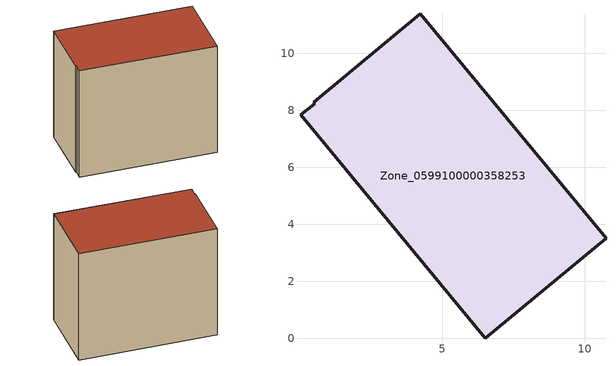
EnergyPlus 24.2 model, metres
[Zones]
Zone_0599100000358253
 floor ground (C_G): 0.54,8.23 0.5,8.29 4.23,11.38 10.75,3.51 6.52,0 0.03,7.83 z1.99
 wall outside (C_F): 6.52,0 10.75,3.51 4.23,11.38 0.5,8.29 0.54,8.23 0.03,7.83 6.52,0 z1.99:10.78
 roof outside (C_R): 0.54,8.23 0.03,7.83 6.52,0 10.75,3.51 4.23,11.38 0.5,8.29 z10.78
[BUILDING]
Pand.0599100000358253: North Axis=0; Terrain=City; Loads Convergence Tolerance Value=0.04; Temperature Convergence Tolerance Value=0.4; Solar Distribution=FullExterior; Maximum Number of Warmup Days=25; Minimum Number of Warmup Days=1
[Site:Location]
Rotterdam.The.Hague.AP_ZH_NLD Design_Conditions: Latitude=51.96; Longitude=4.45; Time Zone=1; Elevation=-4.5
[SITE:GROUNDTEMPERATURE:BUILDINGSURFACE]
18, 18, 18, 18, 18, 18, 18, 18, 18, 18, 18, 18
[MATERIAL] Thermal Absorptance=0.9; Solar Absorptance=0.7; Visible Absorptance=0.7
Name | Roughness | Thickness | Conductivity | Density | Specific Heat
G.TI.1992-2005 | MediumSmooth | 0.15 | 0.06 | 540 | 1210
F.TI.1992-2005 | Rough | 0.3 | 0.12 | 1920 | 840
R.TI.1992-2005 | MediumRough | 0.2 | 0.08 | 1500 | 1000
[CONSTRUCTION]
C_G: G.TI.1992-2005
C_F: F.TI.1992-2005
C_R: R.TI.1992-2005
[ZONE]
Zone_0599100000358253: Type=1; Multiplier=1; Ceiling Height=Autocalculate; Volume=Autocalculate; Floor Area=autocalculate; Part of Total Floor Area=Yes
[ZONEINFILTRATION:DESIGNFLOWRATE]
Infil_Zone_0599100000358253: Zone or ZoneList or Space or SpaceList=Zone_0599100000358253; Schedule=AlwaysOn; Design Flow Rate Calculation Method=Flow/Area; Flow Rate per Floor Area=0.0015; Constant Term Coefficient=1; Temperature Term Coefficient=0; Velocity Term Coefficient=0; Velocity Squared Term Coefficient=0
[HVACTEMPLATE:ZONE:IDEALLOADSAIRSYSTEM]
Zone_0599100000358253: Maximum Heating Supply Air Temperature=50; Minimum Cooling Supply Air Temperature=13; Maximum Heating Supply Air Humidity Ratio=0.0156; Minimum Cooling Supply Air Humidity Ratio=0.0077; Heating Limit=NoLimit; Cooling Limit=NoLimit; Dehumidification Control Type=ConstantSensibleHeatRatio; Cooling Sensible Heat Ratio=0.7; Dehumidification Setpoint=60; Humidification Control Type=None; Humidification Setpoint=30; Outdoor Air Method=None; Outdoor Air Flow Rate per Person=0.00944; Outdoor Air Flow Rate per Zone Floor Area=0; Outdoor Air Flow Rate per Zone=0; Demand Controlled Ventilation Type=None; Outdoor Air Economizer Type=NoEconomizer; Heat Recovery Type=None; Sensible Heat Recovery Effectiveness=0.7; Latent Heat Recovery Effectiveness=0.65
[ZONECONTROL:THERMOSTAT]
ThermostatControl_Zone_0599100000358253: Zone or ZoneList=Zone_0599100000358253; Control Type Schedule=DualSetpointControlType; Control 1=Thermostat_Zone_0599100000358253; Temperature Difference Between Cutout And Setpoint=0
[THERMOSTATSETPOINT:DUALSETPOINT]
Thermostat_Zone_0599100000358253: Heating Setpoint Temperature Schedule=HeatingSetpoint_Zone_0599100000358253; Cooling Setpoint Temperature Schedule=CoolingSetpoint_Zone_0599100000358253
[SCHEDULE:COMPACT]
HeatingSetpoint_Zone_0599100000358253: Through: 12/31, For: AllDays, Until: 24:00, 21
CoolingSetpoint_Zone_0599100000358253: Through: 12/31, For: AllDays, Until: 24:00, 24
DualSetpointControlType: Through: 12/31, For: AllDays, Until: 24:00, 4
AlwaysOn: Through: 12/31, For: AllDays, Until: 24:00, 1
